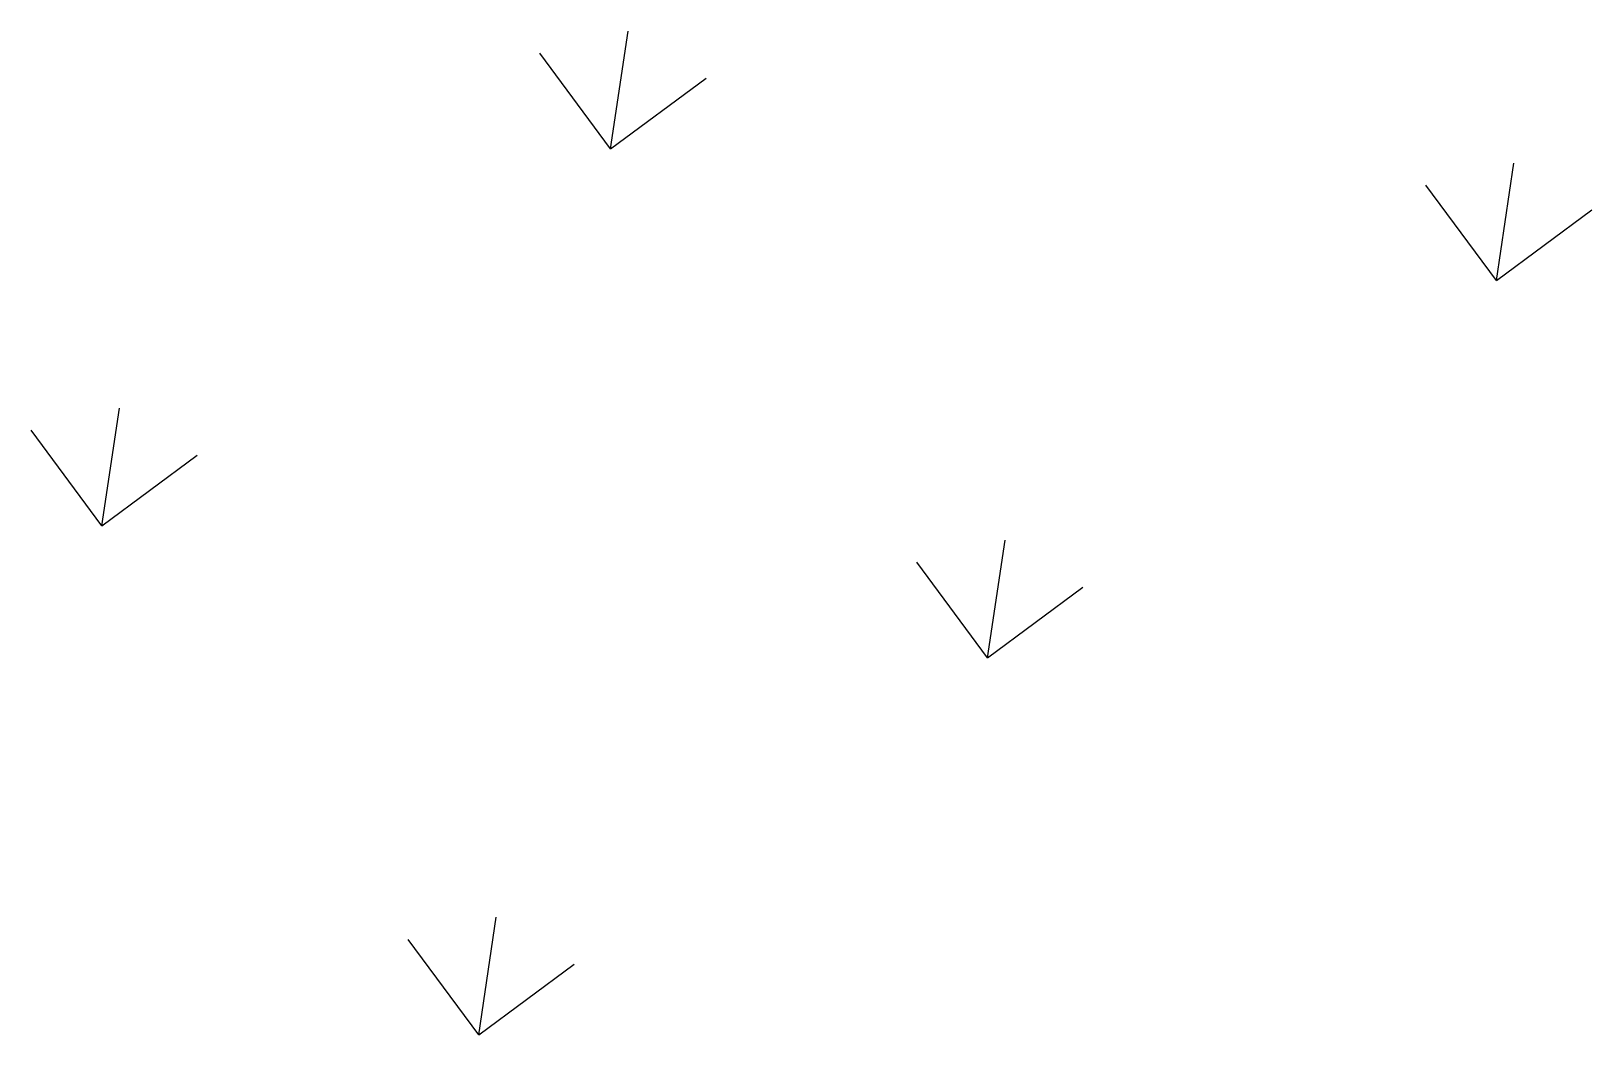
# Model space of a CAD drawing. Header units: millimetres. Extents: x 338 to 506, y 179 to 335.
# Drawn here: x 463.11 to 468.11, y 226.73 to 229.95 of the extents above; entities that cross this region are included whole.
import ezdxf

# ---------------------------------------------------------------- set-up
doc = ezdxf.new("R2010")
doc.units = ezdxf.units.MM
doc.layers.add('ANDEN', color=251, linetype='Continuous')
doc.layers.add('MUROS', color=32, linetype='Continuous')

# ---------------------------------------------------------------- blocks, each defined once
blk = doc.blocks.new('*X965')
at = {"color": 0}
for p, q in [((56.4655, 30.0594), (56.7349, 30.3288)), ((56.4655, 30.0594), (56.7349, 29.79)), ((56.4655, 30.0594), (56.8465, 30.0594)), ((55.0286, 28.6226), (55.298, 28.892)), ((57.9023, 28.6226), (58.1717, 28.892)), ((55.0286, 28.6226), (55.298, 28.3532)), ((55.0286, 28.6226), (55.4096, 28.6226)), ((57.9023, 28.6226), (58.1717, 28.3532)), ((57.9023, 28.6226), (58.2833, 28.6226)), ((56.4655, 27.1857), (56.7349, 27.4551)), ((56.4655, 27.1857), (56.7349, 26.9163)), ((56.4655, 27.1857), (56.8465, 27.1857)), ((57.9023, 25.7489), (58.1717, 26.0183)), ((57.9023, 25.7489), (58.1717, 25.4795)), ((57.9023, 25.7489), (58.2833, 25.7489))]:
    blk.add_line(p, q, dxfattribs=at)
blk = doc.blocks.new('A$C7152A42C')
at = {"layer": 'ANDEN', "color": 251, "linetype": 'Continuous'}
blk.add_blockref('*X965', (0, 0), dxfattribs=at)

msp = doc.modelspace()

# ---------------------------------------------------------------- block references
at = {"layer": 'MUROS', "color": 32, "rotation": 81.53046525965426}
msp.add_blockref('A$C7152A42C', (484.7482, 168.0844), dxfattribs=at)

doc.saveas('drawing.dxf')
